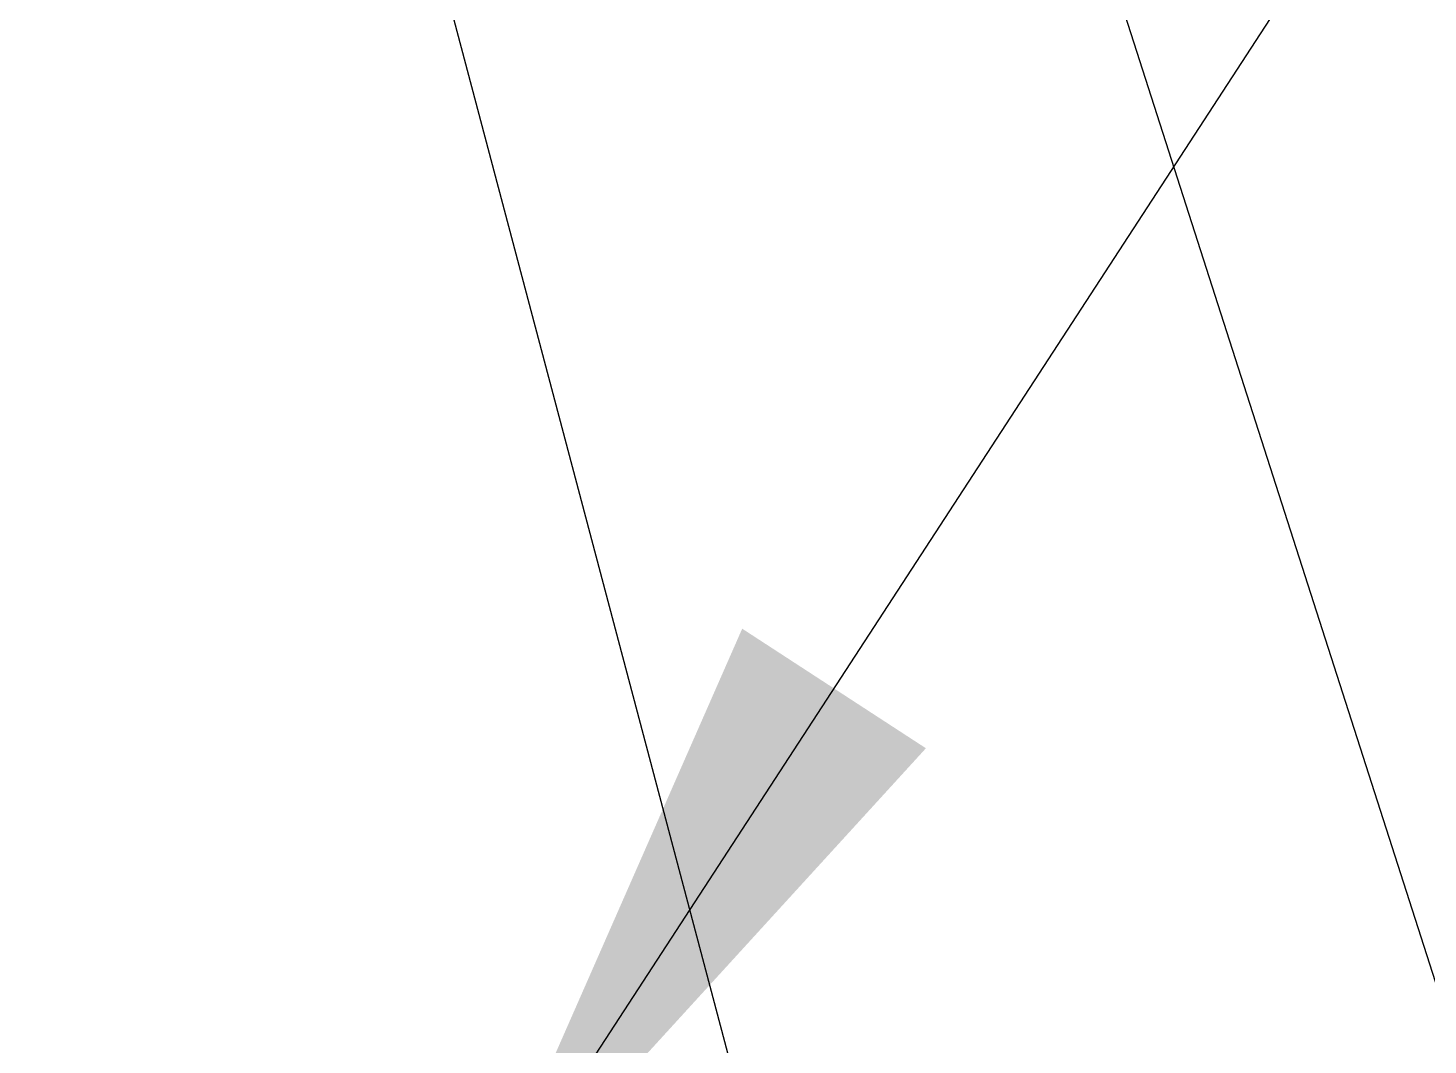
# Model space of a CAD drawing. Header units: inches. Extents: x 2.8 to 49, y 4.7 to 45.8.
# Drawn here: x 16.031 to 17.081, y 15.274 to 16.037 of the extents above; entities that cross this region are included whole.
import ezdxf

# ---------------------------------------------------------------- set-up
doc = ezdxf.new("R2010")
doc.units = ezdxf.units.IN
doc.header["$MEASUREMENT"] = 0
doc.layers.add('DIM', color=7, linetype='Continuous')
doc.layers.add('PANEL-S', color=11, linetype='Continuous')
doc.styles.add('TEXT1', font='ROMANS.shx', dxfattribs={"width": 0.75, "height": 0.375})
doc.dimstyles.new('DETAIL$7', dxfattribs={"dimscale": 4, "dimtxt": 0.09375, "dimasz": 0.125, "dimexe": 0.0625, "dimexo": 0.125, "dimgap": 0.0625, "dimtad": 1, "dimdec": 4, "dimzin": 3, "dimdsep": 46, "dimlunit": 4, "dimtxsty": 'TEXT1', "dimblk": 'ARCHTICK', "dimcen": 0.0625, "dimclrd": 7, "dimclre": 7, "dimclrt": 2, "dimadec": 0, "dimazin": 0, "dimtfac": 0.59375, "dimtdec": 4, "dimtmove": 0, "dimatfit": 3, "dimfxl": 0, "dimfrac": 2, "dimtolj": 1, "dimtzin": 3, "dimarcsym": 0})

# ---------------------------------------------------------------- blocks, each defined once
blk = doc.blocks.new('_ArchTick')
at = {"color": 0, "linetype": 'ByBlock', "const_width": 0.15}
blk.add_lwpolyline([(-0.5, -0.5), (0.5, 0.5)], dxfattribs=at)

msp = doc.modelspace()

# ---------------------------------------------------------------- linework, layer by layer
at = {"layer": 'PANEL-S'}
for p, q in [((19.45629, 7.93851), (16.34982, 17.61772)), ((16.67486, 14.81943), (16.03138, 17.2507))]:
    msp.add_line(p, q, dxfattribs=at)

# ---------------------------------------------------------------- leaders
at = {"layer": 'DIM'}
msp.add_leader([(16.36309, 15.12238), (19.22592, 19.52025), (19.73297, 19.52025)], dimstyle='DETAIL$7', dxfattribs=at)

doc.saveas('drawing.dxf')
